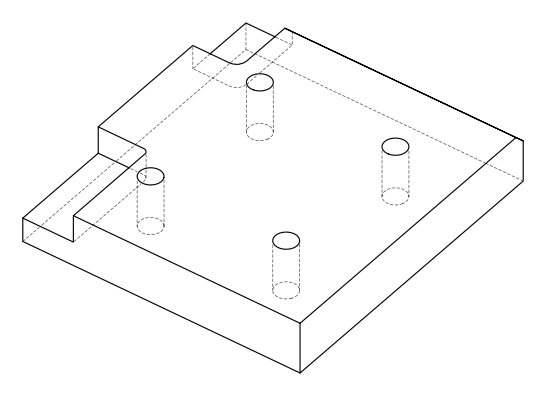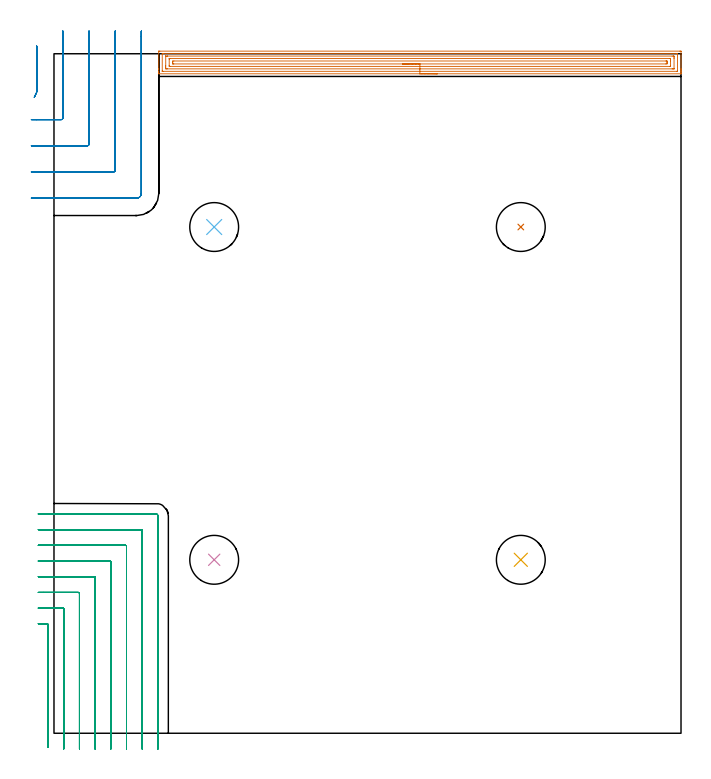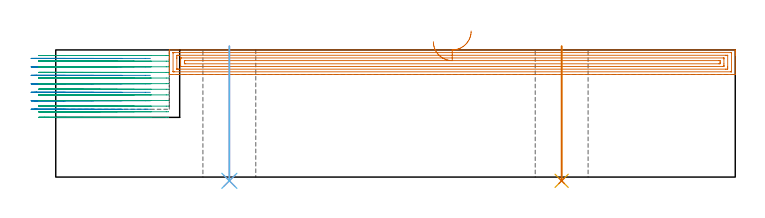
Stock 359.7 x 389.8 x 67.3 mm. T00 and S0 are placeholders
(PLAN: 7 operations, 3 tool changes, 50.7 min)
(1 AREA_MILL | FG_CHAMFER_SURFACE | UGT0205_001 | 12.24 min | 25891 mm3)
(2 MILL_CORNER_NOTCH_RECTANGULAR | CORNER_NOTCH_RECTANGULAR | UGT0201_094 | Follow Part, ap 5, ae 75% | 7.63 min | 173475 mm3)
(3 MILL_CORNER_NOTCH_RECTANGULAR_1 | CORNER_NOTCH_RECTANGULAR_1 | NXT0201_011 | Follow Part, ap 3, ae 75% | 29.64 min | 308310 mm3)
(4 INDEXABLE_INSERT_DRILL_THROUGH_HOLE_FROM_SOLID | STEP1HOLE | NXT0302_027 | 0.29 min | 41400 mm3)
(5 INDEXABLE_INSERT_DRILL_THROUGH_HOLE_FROM_SOLID_1 | STEP1HOLE_1 | NXT0302_027 | 0.29 min | 41405 mm3)
(6 INDEXABLE_INSERT_DRILL_THROUGH_HOLE_FROM_SOLID_2 | STEP1HOLE_2 | NXT0302_027 | 0.29 min | 41412 mm3)
(7 INDEXABLE_INSERT_DRILL_THROUGH_HOLE_FROM_SOLID_3 | STEP1HOLE_3 | NXT0302_027 | 0.29 min | 41431 mm3)
(TOOL UGT0205_001 | Chamfer Mill 20 x 3 x 45 deg. | D20 FL50 Z2)
(TOOL UGT0201_094 | End mill 20 mm | D20 FL38 Z4)
(TOOL NXT0201_011 | ENDMILL 12mm [2P460-1200-NA 1630] | D12 FL38 Z6)
(TOOL NXT0302_027 | Index. Insert Drill 28mm [880-D2800L32-05] | D28 PA176 FL140 Z2)
(OP 1 AREA_MILL)
G17 G21 G94 G90
T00 M6
G54
G17 G0 G90 X219.9 Y378.3 S1061 M3
G43 Z77.3 H0
G94 G1 X219.862 Z76.428 F250.
X219.748 Z75.563
X219.559 Z74.712
X219.297 Z73.88
X218.963 Z73.074
X218.56 Z72.3
X218.092 Z71.564
X217.56 Z70.872
X216.971 Z70.229
X216.328 Z69.639
X215.636 Z69.108
X214.9 Z68.64
X214.126 Z68.237
X213.32 Z67.903
X212.488 Z67.641
X211.636 Z67.452
X210.772 Z67.338
X209.9 Z67.3
X60.271
X60.11 Y378.302 Z67.288
X60.103 Y378.439 Z67.153
X60.1 Y378.583 Z67.016
Y378.876 Z66.723
Y379.546 Z66.049
Y380.756 Z64.84
Y381.297 Z64.297
Y390.93 Z54.668
X60.103 Y391.203 Z54.394
X60.11 Y391.292 Z54.306
X60.201 Y391.299 Z54.299
X60.717 Y391.3 Z54.3
X359.083
X359.603 Y391.295 Z54.303
X359.69 Y391.292 Z54.306
X359.7 Y391.2 Z54.397
Y381.297 Z64.297
Y380.756 Z64.84
Y380.422 Z65.174
Y379.881 Z65.715
Y379.546 Z66.049
Y378.876 Z66.723
Y378.583 Z67.016
X359.697 Y378.439 Z67.153
X359.69 Y378.302 Z67.288
X359.529 Y378.3 Z67.3
X209.9
Y379.714 Z65.886
X62.504 Y379.715 Z65.885
X62.331 Y379.716 Z65.884
X62.153 Y379.72 Z65.88
X62.115 Y379.721 Z65.879
X62.109 Y379.744 Z65.856
X62.106 Y379.774 Z65.826
X62.101 Y379.941 Z65.659
X62.1 Y389.574 Z56.026
X62.102 Y389.706 Z55.894
X62.106 Y389.812 Z55.788
X62.11 Y389.876 Z55.724
X62.144 Y389.879 Z55.721
X62.504 Y389.884 Z55.716
X62.676 Y389.885 Z55.715
X357.296
X357.469 Y389.884 Z55.716
X357.647 Y389.88 Z55.72
X357.685 Y389.879 Z55.721
X357.691 Y389.856 Z55.744
X357.694 Y389.826 Z55.774
X357.699 Y389.659 Z55.941
X357.7 Y380.026 Z65.574
X357.698 Y379.894 Z65.706
X357.694 Y379.788 Z65.812
X357.69 Y379.724 Z65.876
X357.656 Y379.721 Z65.879
X357.296 Y379.716 Z65.884
X357.124 Y379.715 Z65.885
X209.9 Y379.714 Z65.886
Y381.128 Z64.472
X65.184 Y381.129 Z64.471
X64.461 Y381.13 Z64.47
X64.291 Y381.132 Z64.468
X64.128 Y381.135 Z64.465
X64.11 Y381.297 Z64.303
X64.104 Y381.481 Z64.119
X64.101 Y382.173 Z63.427
X64.1 Y382.862 Z62.738
X64.101 Y388.303 Z57.297
X64.103 Y388.396 Z57.204
X64.106 Y388.442 Z57.158
X64.109 Y388.461 Z57.139
X64.124 Y388.466 Z57.134
X64.291 Y388.468 Z57.132
X65.012 Y388.471 Z57.129
X65.184
X354.616
X355.339 Y388.47 Z57.13
X355.509 Y388.468 Z57.132
X355.672 Y388.465 Z57.135
X355.69 Y388.303 Z57.297
X355.696 Y388.119 Z57.481
X355.7 Y387.427 Z58.173
Y387.24 Z58.36
X355.699 Y381.297 Z64.303
X355.697 Y381.204 Z64.396
X355.694 Y381.158 Z64.442
X355.691 Y381.139 Z64.461
X355.676 Y381.134 Z64.466
X355.509 Y381.132 Z64.468
X354.788 Y381.129 Z64.471
X354.616 Y381.128 Z64.472
X209.9
Y382.543 Z63.057
X66.593
X66.24 Y382.545 Z63.055
X66.181 Y382.546 Z63.054
X66.125 Y382.549 Z63.051
X66.11 Y382.626 Z62.974
X66.1 Y383.026 Z62.574
Y383.049 Z62.551
Y386.551 Z59.049
X66.105 Y386.978 Z58.622
X66.108 Y387.031 Z58.569
X66.111 Y387.05 Z58.55
X66.145 Y387.052 Z58.548
X66.282 Y387.055 Z58.545
X66.455 Y387.057 Z58.543
X353.207
X353.56 Y387.055 Z58.545
X353.619 Y387.054 Z58.546
X353.675 Y387.051 Z58.549
X353.69 Y386.974 Z58.626
X353.7 Y386.574 Z59.026
Y386.551 Z59.049
Y385.698 Z59.902
Y383.049 Z62.551
X353.695 Y382.622 Z62.978
X353.692 Y382.569 Z63.031
X353.689 Y382.55 Z63.05
X353.655 Y382.548 Z63.052
X353.518 Y382.545 Z63.055
X353.345 Y382.543 Z63.057
X209.9
Y383.957 Z61.643
X68.724
X68.32 Y383.961 Z61.639
X68.127 Y383.964 Z61.636
X68.11 Y384.071 Z61.529
X68.102 Y384.567 Z61.033
Y384.8 Z60.8
X68.109 Y385.435 Z60.165
X68.122 Y385.636 Z59.964
X68.791 Y385.643 Z59.957
X351.076
X351.48 Y385.639 Z59.961
X351.673 Y385.636 Z59.964
X351.69 Y385.529 Z60.071
X351.698 Y385.033 Z60.567
Y384.8 Z60.8
X351.691 Y384.165 Z61.435
X351.678 Y383.964 Z61.636
X351.009 Y383.957 Z61.643
X209.9
X209.028 Z61.681
X208.164 Z61.795
X207.312 Z61.984
X206.48 Z62.246
X205.674 Z62.58
X204.9 Z62.983
X204.164 Z63.452
X203.472 Z63.983
X202.829 Z64.572
X202.24 Z65.215
X201.708 Z65.907
X201.24 Z66.643
X200.837 Z67.417
X200.503 Z68.223
X200.241 Z69.055
X200.052 Z69.907
X199.938 Z70.772
X199.9 Z71.643
G0 Z77.3
M5
M2
(OP 2 MILL_CORNER_NOTCH_RECTANGULAR)
G17 G21 G94 G90
T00 M6
G54
G17 G0 G90 X-11.308 Y364.857 S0 M3
G43 Z77.3 H0
Z62.814
G94 G1 X-10. Y367.557 F250.
G3 X-9.9 Y367.988 R1. F500.
G1 Y391.211
Y394.211 F250.
G0 Z77.3
X-13. Y352.
Z62.814
G1 X-10.
X4.105 F500.
G3 X5.1 Y352.995 R1.
G1 Y399.8
Y402.8 F250.
G0 Z77.3
X-13. Y337.
Z62.814
G1 X-10.
X19.105 F500.
G3 X20.1 Y337.995 R1.
G1 Y399.8
Y402.8 F250.
G0 Z77.3
X-13. Y322.
Z62.814
G1 X-10.
X34.105 F500.
G3 X35.1 Y322.995 R1.
G1 Y399.8
Y402.8 F250.
G0 Z77.3
X-13. Y307.
Z62.814
G1 X-10.
X47.4 F500.
G3 X50.1 Y309.7 R2.7
G1 Y399.8
Y402.8 F250.
G0 Z77.3
X-11.308 Y364.857
Z58.329
G1 X-10. Y367.557
G3 X-9.9 Y367.988 R1. F500.
G1 Y391.211
Y394.211 F250.
G0 Z77.3
X-13. Y352.
Z58.329
G1 X-10.
X4.105 F500.
G3 X5.1 Y352.995 R1.
G1 Y399.8
Y402.8 F250.
G0 Z77.3
X-13. Y337.
Z58.329
G1 X-10.
X19.105 F500.
G3 X20.1 Y337.995 R1.
G1 Y399.8
Y402.8 F250.
G0 Z77.3
X-13. Y322.
Z58.329
G1 X-10.
X34.105 F500.
G3 X35.1 Y322.995 R1.
G1 Y399.8
Y402.8 F250.
G0 Z77.3
X-13. Y307.
Z58.329
G1 X-10.
X47.4 F500.
G3 X50.1 Y309.7 R2.7
G1 Y399.8
Y402.8 F250.
G0 Z77.3
X-11.308 Y364.857
Z53.843
G1 X-10. Y367.557
G3 X-9.9 Y367.988 R1. F500.
G1 Y391.211
Y394.211 F250.
G0 Z77.3
X-13. Y352.
Z53.843
G1 X-10.
X4.105 F500.
G3 X5.1 Y352.995 R1.
G1 Y399.8
Y402.8 F250.
G0 Z77.3
X-13. Y337.
Z53.843
G1 X-10.
X19.105 F500.
G3 X20.1 Y337.995 R1.
G1 Y399.8
Y402.8 F250.
G0 Z77.3
X-13. Y322.
Z53.843
G1 X-10.
X34.105 F500.
G3 X35.1 Y322.995 R1.
G1 Y399.8
Y402.8 F250.
G0 Z77.3
X-13. Y307.
Z53.843
G1 X-10.
X47.4 F500.
G3 X50.1 Y309.7 R2.7
G1 Y399.8
Y402.8 F250.
G0 Z77.3
X-11.308 Y364.857
Z49.357
G1 X-10. Y367.557
G3 X-9.9 Y367.988 R1. F500.
G1 Y391.211
Y394.211 F250.
G0 Z77.3
X-13. Y352.
Z49.357
G1 X-10.
X4.105 F500.
G3 X5.1 Y352.995 R1.
G1 Y399.8
Y402.8 F250.
G0 Z77.3
X-13. Y337.
Z49.357
G1 X-10.
X19.105 F500.
G3 X20.1 Y337.995 R1.
G1 Y399.8
Y402.8 F250.
G0 Z77.3
X-13. Y322.
Z49.357
G1 X-10.
X34.105 F500.
G3 X35.1 Y322.995 R1.
G1 Y399.8
Y402.8 F250.
G0 Z77.3
X-13. Y307.
Z49.357
G1 X-10.
X47.4 F500.
G3 X50.1 Y309.7 R2.7
G1 Y399.8
Y402.8 F250.
G0 Z77.3
X-11.308 Y364.857
Z44.871
G1 X-10. Y367.557
G3 X-9.9 Y367.988 R1. F500.
G1 Y391.211
Y394.211 F250.
G0 Z77.3
X-13. Y352.
Z44.871
G1 X-10.
X4.105 F500.
G3 X5.1 Y352.995 R1.
G1 Y399.8
Y402.8 F250.
G0 Z77.3
X-13. Y337.
Z44.871
G1 X-10.
X19.105 F500.
G3 X20.1 Y337.995 R1.
G1 Y399.8
Y402.8 F250.
G0 Z77.3
X-13. Y322.
Z44.871
G1 X-10.
X34.105 F500.
G3 X35.1 Y322.995 R1.
G1 Y399.8
Y402.8 F250.
G0 Z77.3
X-13. Y307.
Z44.871
G1 X-10.
X47.4 F500.
G3 X50.1 Y309.7 R2.7
G1 Y399.8
Y402.8 F250.
G0 Z77.3
X-11.308 Y364.857
Z40.386
G1 X-10. Y367.557
G3 X-9.9 Y367.988 R1. F500.
G1 Y391.211
Y394.211 F250.
G0 Z77.3
X-13. Y352.
Z40.386
G1 X-10.
X4.105 F500.
G3 X5.1 Y352.995 R1.
G1 Y399.8
Y402.8 F250.
G0 Z77.3
X-13. Y337.
Z40.386
G1 X-10.
X19.105 F500.
G3 X20.1 Y337.995 R1.
G1 Y399.8
Y402.8 F250.
G0 Z77.3
X-13. Y322.
Z40.386
G1 X-10.
X34.105 F500.
G3 X35.1 Y322.995 R1.
G1 Y399.8
Y402.8 F250.
G0 Z77.3
X-13. Y307.
Z40.386
G1 X-10.
X47.4 F500.
G3 X50.1 Y309.7 R2.7
G1 Y399.8
Y402.8 F250.
G0 Z77.3
X-11.308 Y364.857
Z35.9
G1 X-10. Y367.557
G3 X-9.9 Y367.988 R1. F500.
G1 Y391.211
Y394.211 F250.
G0 Z77.3
X-13. Y352.
Z35.9
G1 X-10.
X4.105 F500.
G3 X5.1 Y352.995 R1.
G1 Y399.8
Y402.8 F250.
G0 Z77.3
X-13. Y337.
Z35.9
G1 X-10.
X19.105 F500.
G3 X20.1 Y337.995 R1.
G1 Y399.8
Y402.8 F250.
G0 Z77.3
X-13. Y322.
Z35.9
G1 X-10.
X34.105 F500.
G3 X35.1 Y322.995 R1.
G1 Y399.8
Y402.8 F250.
G0 Z77.3
X-13. Y307.
Z35.9
G1 X-10.
X47.4 F500.
G3 X50.1 Y309.7 R2.7
G1 Y399.8
Y402.8 F250.
G0 Z77.3
M5
M2
(OP 3 MILL_CORNER_NOTCH_RECTANGULAR_1)
G17 G21 G94 G90
T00 M6
G54
G17 G0 G90 X-3.4 Y-7.944 S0 M3
G43 Z77.3 H1
Z64.325
G94 G1 Y-4.944 F250.
Y62.205 F500.
G3 X-3.995 Y62.8 R0.6
G1 X-6.
X-9. F250.
G0 Z77.3
X5.6 Y-9.
Z64.325
G1 Y-6.
Y71.205 F500.
G3 X5.005 Y71.8 R0.6
G1 X-6.
X-9. F250.
G0 Z77.3
X14.6 Y-9.
Z64.325
G1 Y-6.
Y80.205 F500.
G3 X14.005 Y80.8 R0.6
G1 X-6.
X-9. F250.
G0 Z77.3
X23.6 Y-9.
Z64.325
G1 Y-6.
Y89.204 F500.
G3 X23.004 Y89.8 R0.6
G1 X-6.
X-9. F250.
G0 Z77.3
X32.6 Y-9.
Z64.325
G1 Y-6.
Y98.204 F500.
G3 X32.004 Y98.8 R0.6
G1 X-6.
X-9. F250.
G0 Z77.3
X41.6 Y-9.
Z64.325
G1 Y-6.
Y107.204 F500.
G3 X41.004 Y107.8 R0.6
G1 X-6.
X-9. F250.
G0 Z77.3
X50.6 Y-9.
Z64.325
G1 Y-6.
Y116.204 F500.
G3 X50.004 Y116.8 R0.6
G1 X-6.
X-9. F250.
G0 Z77.3
X59.6 Y-9.
Z64.325
G1 Y-6.
Y124.7 F500.
G3 X58.5 Y125.8 R1.1
G1 X-6.
X-9. F250.
G0 Z77.3
X-3.4 Y-7.944
Z61.35
G1 Y-4.944
Y62.205 F500.
G3 X-3.995 Y62.8 R0.6
G1 X-6.
X-9. F250.
G0 Z77.3
X5.6 Y-9.
Z61.35
G1 Y-6.
Y71.205 F500.
G3 X5.005 Y71.8 R0.6
G1 X-6.
X-9. F250.
G0 Z77.3
X14.6 Y-9.
Z61.35
G1 Y-6.
Y80.205 F500.
G3 X14.005 Y80.8 R0.6
G1 X-6.
X-9. F250.
G0 Z77.3
X23.6 Y-9.
Z61.35
G1 Y-6.
Y89.204 F500.
G3 X23.004 Y89.8 R0.6
G1 X-6.
X-9. F250.
G0 Z77.3
X32.6 Y-9.
Z61.35
G1 Y-6.
Y98.204 F500.
G3 X32.004 Y98.8 R0.6
G1 X-6.
X-9. F250.
G0 Z77.3
X41.6 Y-9.
Z61.35
G1 Y-6.
Y107.204 F500.
G3 X41.004 Y107.8 R0.6
G1 X-6.
X-9. F250.
G0 Z77.3
X50.6 Y-9.
Z61.35
G1 Y-6.
Y116.204 F500.
G3 X50.004 Y116.8 R0.6
G1 X-6.
X-9. F250.
G0 Z77.3
X59.6 Y-9.
Z61.35
G1 Y-6.
Y124.7 F500.
G3 X58.5 Y125.8 R1.1
G1 X-6.
X-9. F250.
G0 Z77.3
X-3.4 Y-7.944
Z58.375
G1 Y-4.944
Y62.205 F500.
G3 X-3.995 Y62.8 R0.6
G1 X-6.
X-9. F250.
G0 Z77.3
X5.6 Y-9.
Z58.375
G1 Y-6.
Y71.205 F500.
G3 X5.005 Y71.8 R0.6
G1 X-6.
X-9. F250.
G0 Z77.3
X14.6 Y-9.
Z58.375
G1 Y-6.
Y80.205 F500.
G3 X14.005 Y80.8 R0.6
G1 X-6.
X-9. F250.
G0 Z77.3
X23.6 Y-9.
Z58.375
G1 Y-6.
Y89.204 F500.
G3 X23.004 Y89.8 R0.6
G1 X-6.
X-9. F250.
G0 Z77.3
X32.6 Y-9.
Z58.375
G1 Y-6.
Y98.204 F500.
G3 X32.004 Y98.8 R0.6
G1 X-6.
X-9. F250.
G0 Z77.3
X41.6 Y-9.
Z58.375
G1 Y-6.
Y107.204 F500.
G3 X41.004 Y107.8 R0.6
G1 X-6.
X-9. F250.
G0 Z77.3
X50.6 Y-9.
Z58.375
G1 Y-6.
Y116.204 F500.
G3 X50.004 Y116.8 R0.6
G1 X-6.
X-9. F250.
G0 Z77.3
X59.6 Y-9.
Z58.375
G1 Y-6.
Y124.7 F500.
G3 X58.5 Y125.8 R1.1
G1 X-6.
X-9. F250.
G0 Z77.3
X-3.4 Y-7.944
Z55.4
G1 Y-4.944
Y62.205 F500.
G3 X-3.995 Y62.8 R0.6
G1 X-6.
X-9. F250.
G0 Z77.3
X5.6 Y-9.
Z55.4
G1 Y-6.
Y71.205 F500.
G3 X5.005 Y71.8 R0.6
G1 X-6.
X-9. F250.
G0 Z77.3
X14.6 Y-9.
Z55.4
G1 Y-6.
Y80.205 F500.
G3 X14.005 Y80.8 R0.6
G1 X-6.
X-9. F250.
G0 Z77.3
X23.6 Y-9.
Z55.4
G1 Y-6.
Y89.204 F500.
G3 X23.004 Y89.8 R0.6
G1 X-6.
X-9. F250.
G0 Z77.3
X32.6 Y-9.
Z55.4
G1 Y-6.
Y98.204 F500.
G3 X32.004 Y98.8 R0.6
G1 X-6.
X-9. F250.
G0 Z77.3
X41.6 Y-9.
Z55.4
G1 Y-6.
Y107.204 F500.
G3 X41.004 Y107.8 R0.6
G1 X-6.
X-9. F250.
G0 Z77.3
X50.6 Y-9.
Z55.4
G1 Y-6.
Y116.204 F500.
G3 X50.004 Y116.8 R0.6
G1 X-6.
X-9. F250.
G0 Z77.3
X59.6 Y-9.
Z55.4
G1 Y-6.
Y124.7 F500.
G3 X58.5 Y125.8 R1.1
G1 X-6.
X-9. F250.
G0 Z77.3
X-3.4 Y-7.944
Z52.425
G1 Y-4.944
Y62.205 F500.
G3 X-3.995 Y62.8 R0.6
G1 X-6.
X-9. F250.
G0 Z77.3
X5.6 Y-9.
Z52.425
G1 Y-6.
Y71.205 F500.
G3 X5.005 Y71.8 R0.6
G1 X-6.
X-9. F250.
G0 Z77.3
X14.6 Y-9.
Z52.425
G1 Y-6.
Y80.205 F500.
G3 X14.005 Y80.8 R0.6
G1 X-6.
X-9. F250.
G0 Z77.3
X23.6 Y-9.
Z52.425
G1 Y-6.
Y89.204 F500.
G3 X23.004 Y89.8 R0.6
G1 X-6.
X-9. F250.
G0 Z77.3
X32.6 Y-9.
Z52.425
G1 Y-6.
Y98.204 F500.
G3 X32.004 Y98.8 R0.6
G1 X-6.
X-9. F250.
G0 Z77.3
X41.6 Y-9.
Z52.425
G1 Y-6.
Y107.204 F500.
G3 X41.004 Y107.8 R0.6
G1 X-6.
X-9. F250.
G0 Z77.3
X50.6 Y-9.
Z52.425
G1 Y-6.
Y116.204 F500.
G3 X50.004 Y116.8 R0.6
G1 X-6.
X-9. F250.
G0 Z77.3
X59.6 Y-9.
Z52.425
G1 Y-6.
Y124.7 F500.
G3 X58.5 Y125.8 R1.1
G1 X-6.
X-9. F250.
G0 Z77.3
X-3.4 Y-7.944
Z49.45
G1 Y-4.944
Y62.205 F500.
G3 X-3.995 Y62.8 R0.6
G1 X-6.
X-9. F250.
G0 Z77.3
X5.6 Y-9.
Z49.45
G1 Y-6.
Y71.205 F500.
G3 X5.005 Y71.8 R0.6
G1 X-6.
X-9. F250.
G0 Z77.3
X14.6 Y-9.
Z49.45
G1 Y-6.
Y80.205 F500.
G3 X14.005 Y80.8 R0.6
G1 X-6.
X-9. F250.
G0 Z77.3
X23.6 Y-9.
Z49.45
G1 Y-6.
Y89.204 F500.
G3 X23.004 Y89.8 R0.6
G1 X-6.
X-9. F250.
G0 Z77.3
X32.6 Y-9.
Z49.45
G1 Y-6.
Y98.204 F500.
G3 X32.004 Y98.8 R0.6
G1 X-6.
X-9. F250.
G0 Z77.3
X41.6 Y-9.
Z49.45
G1 Y-6.
Y107.204 F500.
G3 X41.004 Y107.8 R0.6
G1 X-6.
X-9. F250.
G0 Z77.3
X50.6 Y-9.
Z49.45
G1 Y-6.
Y116.204 F500.
G3 X50.004 Y116.8 R0.6
G1 X-6.
X-9. F250.
G0 Z77.3
X59.6 Y-9.
Z49.45
G1 Y-6.
Y124.7 F500.
G3 X58.5 Y125.8 R1.1
G1 X-6.
X-9. F250.
G0 Z77.3
X-3.4 Y-7.944
Z46.475
G1 Y-4.944
Y62.205 F500.
G3 X-3.995 Y62.8 R0.6
G1 X-6.
X-9. F250.
G0 Z77.3
X5.6 Y-9.
Z46.475
G1 Y-6.
Y71.205 F500.
G3 X5.005 Y71.8 R0.6
G1 X-6.
X-9. F250.
G0 Z77.3
X14.6 Y-9.
Z46.475
G1 Y-6.
Y80.205 F500.
G3 X14.005 Y80.8 R0.6
G1 X-6.
X-9. F250.
G0 Z77.3
X23.6 Y-9.
Z46.475
G1 Y-6.
Y89.204 F500.
G3 X23.004 Y89.8 R0.6
G1 X-6.
X-9. F250.
G0 Z77.3
X32.6 Y-9.
Z46.475
G1 Y-6.
Y98.204 F500.
G3 X32.004 Y98.8 R0.6
G1 X-6.
X-9. F250.
G0 Z77.3
X41.6 Y-9.
Z46.475
G1 Y-6.
Y107.204 F500.
G3 X41.004 Y107.8 R0.6
G1 X-6.
X-9. F250.
G0 Z77.3
X50.6 Y-9.
Z46.475
G1 Y-6.
Y116.204 F500.
G3 X50.004 Y116.8 R0.6
G1 X-6.
X-9. F250.
G0 Z77.3
X59.6 Y-9.
Z46.475
G1 Y-6.
Y124.7 F500.
G3 X58.5 Y125.8 R1.1
G1 X-6.
X-9. F250.
G0 Z77.3
X-3.4 Y-7.944
Z43.5
G1 Y-4.944
Y62.205 F500.
G3 X-3.995 Y62.8 R0.6
G1 X-6.
X-9. F250.
G0 Z77.3
X5.6 Y-9.
Z43.5
G1 Y-6.
Y71.205 F500.
G3 X5.005 Y71.8 R0.6
G1 X-6.
X-9. F250.
G0 Z77.3
X14.6 Y-9.
Z43.5
G1 Y-6.
Y80.205 F500.
G3 X14.005 Y80.8 R0.6
G1 X-6.
X-9. F250.
G0 Z77.3
X23.6 Y-9.
Z43.5
G1 Y-6.
Y89.204 F500.
G3 X23.004 Y89.8 R0.6
G1 X-6.
X-9. F250.
G0 Z77.3
X32.6 Y-9.
Z43.5
G1 Y-6.
Y98.204 F500.
G3 X32.004 Y98.8 R0.6
G1 X-6.
X-9. F250.
G0 Z77.3
X41.6 Y-9.
Z43.5
G1 Y-6.
Y107.204 F500.
G3 X41.004 Y107.8 R0.6
G1 X-6.
X-9. F250.
G0 Z77.3
X50.6 Y-9.
Z43.5
G1 Y-6.
Y116.204 F500.
G3 X50.004 Y116.8 R0.6
G1 X-6.
X-9. F250.
G0 Z77.3
X59.6 Y-9.
Z43.5
G1 Y-6.
Y124.7 F500.
G3 X58.5 Y125.8 R1.1
G1 X-6.
X-9. F250.
G0 Z77.3
X-3.4 Y-7.944
Z40.525
G1 Y-4.944
Y62.205 F500.
G3 X-3.995 Y62.8 R0.6
G1 X-6.
X-9. F250.
G0 Z77.3
X5.6 Y-9.
Z40.525
G1 Y-6.
Y71.205 F500.
G3 X5.005 Y71.8 R0.6
G1 X-6.
X-9. F250.
G0 Z77.3
X14.6 Y-9.
Z40.525
G1 Y-6.
Y80.205 F500.
G3 X14.005 Y80.8 R0.6
G1 X-6.
X-9. F250.
G0 Z77.3
X23.6 Y-9.
Z40.525
G1 Y-6.
Y89.204 F500.
G3 X23.004 Y89.8 R0.6
G1 X-6.
X-9. F250.
G0 Z77.3
X32.6 Y-9.
Z40.525
G1 Y-6.
Y98.204 F500.
G3 X32.004 Y98.8 R0.6
G1 X-6.
X-9. F250.
G0 Z77.3
X41.6 Y-9.
Z40.525
G1 Y-6.
Y107.204 F500.
G3 X41.004 Y107.8 R0.6
G1 X-6.
X-9. F250.
G0 Z77.3
X50.6 Y-9.
Z40.525
G1 Y-6.
Y116.204 F500.
G3 X50.004 Y116.8 R0.6
G1 X-6.
X-9. F250.
G0 Z77.3
X59.6 Y-9.
Z40.525
G1 Y-6.
Y124.7 F500.
G3 X58.5 Y125.8 R1.1
G1 X-6.
X-9. F250.
G0 Z77.3
X-3.4 Y-7.944
Z37.55
G1 Y-4.944
Y62.205 F500.
G3 X-3.995 Y62.8 R0.6
G1 X-6.
X-9. F250.
G0 Z77.3
X5.6 Y-9.
Z37.55
G1 Y-6.
Y71.205 F500.
G3 X5.005 Y71.8 R0.6
G1 X-6.
X-9. F250.
G0 Z77.3
X14.6 Y-9.
Z37.55
G1 Y-6.
Y80.205 F500.
G3 X14.005 Y80.8 R0.6
G1 X-6.
X-9. F250.
G0 Z77.3
X23.6 Y-9.
Z37.55
G1 Y-6.
Y89.204 F500.
G3 X23.004 Y89.8 R0.6
G1 X-6.
X-9. F250.
G0 Z77.3
X32.6 Y-9.
Z37.55
G1 Y-6.
Y98.204 F500.
G3 X32.004 Y98.8 R0.6
G1 X-6.
X-9. F250.
G0 Z77.3
X41.6 Y-9.
Z37.55
G1 Y-6.
Y107.204 F500.
G3 X41.004 Y107.8 R0.6
G1 X-6.
X-9. F250.
G0 Z77.3
X50.6 Y-9.
Z37.55
G1 Y-6.
Y116.204 F500.
G3 X50.004 Y116.8 R0.6
G1 X-6.
X-9. F250.
G0 Z77.3
X59.6 Y-9.
Z37.55
G1 Y-6.
Y124.7 F500.
G3 X58.5 Y125.8 R1.1
G1 X-6.
X-9. F250.
G0 Z77.3
X-3.4 Y-7.944
Z34.575
G1 Y-4.944
Y62.205 F500.
G3 X-3.995 Y62.8 R0.6
G1 X-6.
X-9. F250.
G0 Z77.3
X5.6 Y-9.
Z34.575
G1 Y-6.
Y71.205 F500.
G3 X5.005 Y71.8 R0.6
G1 X-6.
X-9. F250.
G0 Z77.3
X14.6 Y-9.
Z34.575
G1 Y-6.
Y80.205 F500.
G3 X14.005 Y80.8 R0.6
G1 X-6.
X-9. F250.
G0 Z77.3
X23.6 Y-9.
Z34.575
G1 Y-6.
Y89.204 F500.
G3 X23.004 Y89.8 R0.6
G1 X-6.
X-9. F250.
G0 Z77.3
X32.6 Y-9.
Z34.575
G1 Y-6.
Y98.204 F500.
G3 X32.004 Y98.8 R0.6
G1 X-6.
X-9. F250.
G0 Z77.3
X41.6 Y-9.
Z34.575
G1 Y-6.
Y107.204 F500.
G3 X41.004 Y107.8 R0.6
G1 X-6.
X-9. F250.
G0 Z77.3
X50.6 Y-9.
Z34.575
G1 Y-6.
Y116.204 F500.
G3 X50.004 Y116.8 R0.6
G1 X-6.
X-9. F250.
G0 Z77.3
X59.6 Y-9.
Z34.575
G1 Y-6.
Y124.7 F500.
G3 X58.5 Y125.8 R1.1
G1 X-6.
X-9. F250.
G0 Z77.3
X-3.4 Y-7.944
Z31.6
G1 Y-4.944
Y62.205 F500.
G3 X-3.995 Y62.8 R0.6
G1 X-6.
X-9. F250.
G0 Z77.3
X5.6 Y-9.
Z31.6
G1 Y-6.
Y71.205 F500.
G3 X5.005 Y71.8 R0.6
G1 X-6.
X-9. F250.
G0 Z77.3
X14.6 Y-9.
Z31.6
G1 Y-6.
Y80.205 F500.
G3 X14.005 Y80.8 R0.6
G1 X-6.
X-9. F250.
G0 Z77.3
X23.6 Y-9.
Z31.6
G1 Y-6.
Y89.204 F500.
G3 X23.004 Y89.8 R0.6
G1 X-6.
X-9. F250.
G0 Z77.3
X32.6 Y-9.
Z31.6
G1 Y-6.
Y98.204 F500.
G3 X32.004 Y98.8 R0.6
G1 X-6.
X-9. F250.
G0 Z77.3
X41.6 Y-9.
Z31.6
G1 Y-6.
Y107.204 F500.
G3 X41.004 Y107.8 R0.6
G1 X-6.
X-9. F250.
G0 Z77.3
X50.6 Y-9.
Z31.6
G1 Y-6.
Y116.204 F500.
G3 X50.004 Y116.8 R0.6
G1 X-6.
X-9. F250.
G0 Z77.3
X59.6 Y-9.
Z31.6
G1 Y-6.
Y124.7 F500.
G3 X58.5 Y125.8 R1.1
G1 X-6.
X-9. F250.
G0 Z77.3
M5
M2
(OP 4 INDEXABLE_INSERT_DRILL_THROUGH_HOLE_FROM_SOLID)
G17 G21 G94 G90
T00 M6
G54
G17 G0 G90 X91.9 Y99.5 S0 M3
G43 Z77.3 H1
G94 G81 G98 Z-1.989 F250. R69.3
G80
M5
M2
(OP 5 INDEXABLE_INSERT_DRILL_THROUGH_HOLE_FROM_SOLID_1)
G17 G21 G94 G90
T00 M6
G54
G17 G0 G90 X267.8 Y99.5 S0 M3
G43 Z77.3 H1
G94 G81 G98 Z-1.989 F250. R69.3
G80
M5
M2
(OP 6 INDEXABLE_INSERT_DRILL_THROUGH_HOLE_FROM_SOLID_2)
G17 G21 G94 G90
T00 M6
G54
G17 G0 G90 X91.9 Y290.4 S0 M3
G43 Z77.3 H1
G94 G81 G98 Z-1.989 F250. R69.3
G80
M5
M2
(OP 7 INDEXABLE_INSERT_DRILL_THROUGH_HOLE_FROM_SOLID_3)
G17 G21 G94 G90
T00 M6
G54
G17 G0 G90 X267.8 Y290.4 S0 M3
G43 Z77.3 H1
G94 G81 G98 Z-1.989 F250. R69.3
G80
M5
M2
